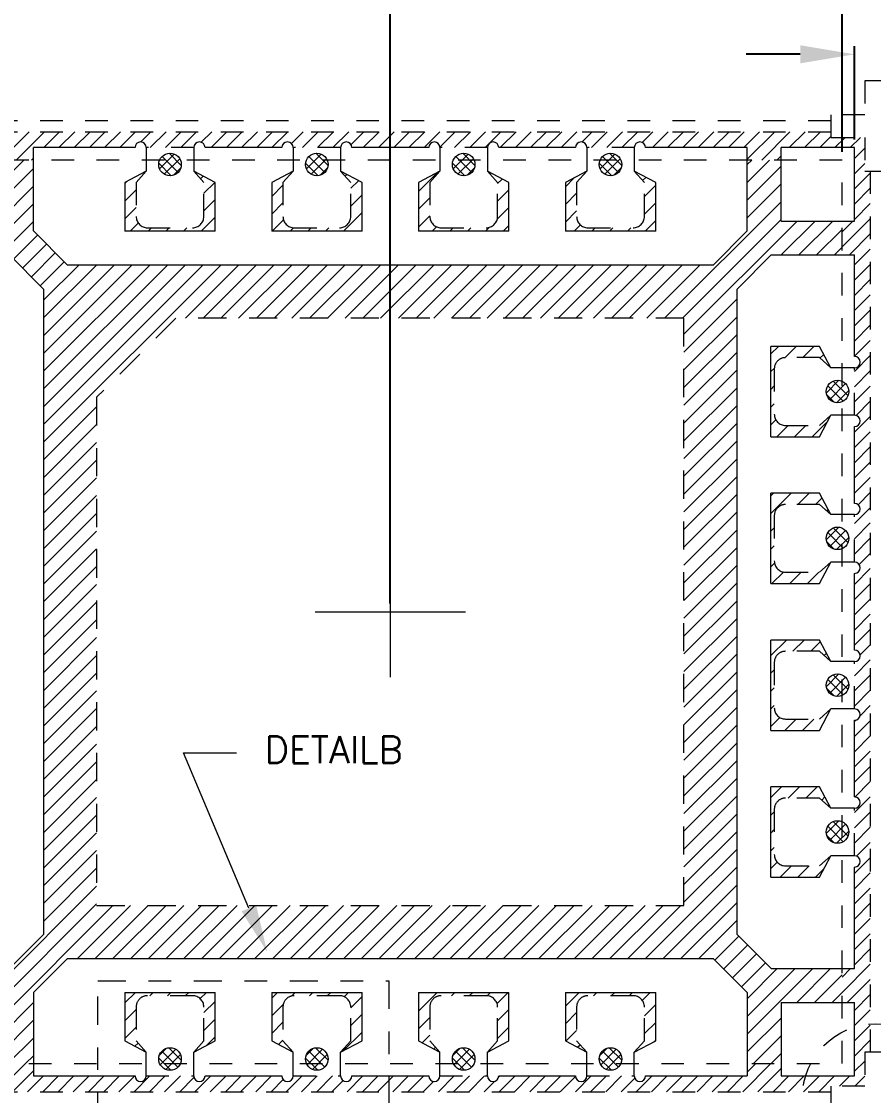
# Model space of a CAD drawing. Header units: millimetres. Extents: x -32.8 to -15.9, y -19.2 to 5.3.
# Drawn here: x -27.608 to -23.837, y -1.88 to 2.875 of the extents above; entities that cross this region are included whole.
import ezdxf

# ---------------------------------------------------------------- set-up
doc = ezdxf.new("R2010")
doc.units = ezdxf.units.MM
for name, pattern in [('CENTER', [2, 1.25, -0.25, 0.25, -0.25]), ('DASHED', [0.75, 0.5, -0.25]), ('HIDDEN', [0.375, 0.25, -0.125])]:
    doc.linetypes.add(name, pattern=pattern)
doc.layers.get('Defpoints').update_dxf_attribs({"lineweight": 18})
for name, color, linetype, lineweight in [('1', 7, 'Continuous', 18), ('1D', 4, 'Continuous', 18), ('ETCH', 4, 'Continuous', 15), ('Pkg', 2, 'DASHED', 9)]:
    doc.layers.add(name, color=color, linetype=linetype, lineweight=lineweight)
for name, color, linetype in [('HALF ETCH ON TOP SIDE', 6, 'Continuous'), ('中心线', 1, 'CENTER'), ('标注', 4, 'Continuous')]:
    doc.layers.add(name, color=color, linetype=linetype)
doc.styles.add('SIMPLEX', font='simplex.shx', dxfattribs={"bigfont": 'gbcbig.shx'})
doc.styles.get("Standard").update_dxf_attribs({"font": 'txt', "bigfont": 'gbcbig.shx'})
doc.styles.add('宋体', font='SimSun.ttf')
doc.dimstyles.new('ISO-25', dxfattribs={"dimtxt": 2.5, "dimasz": 2.5, "dimexe": 1.25, "dimexo": 0.625, "dimtad": 1, "dimtxsty": 'Standard', "dimcen": 2.5, "dimadec": 0, "dimazin": 0, "dimtfac": 1, "dimtmove": 0, "dimatfit": 3, "dimfxl": 1, "dimarcsym": 0})
doc.dimstyles.get("Standard").update_dxf_attribs({"dimscale": 0.12, "dimtxt": 1, "dimasz": 1, "dimexe": 0.3, "dimexo": 0.3, "dimgap": 0.3, "dimtad": 0, "dimdec": 3, "dimzin": 0, "dimdsep": 46, "dimtxsty": 'SIMPLEX', "dimcen": 0.5, "dimdle": 2, "dimclrd": 256, "dimclre": 256, "dimclrt": 256, "dimadec": 0, "dimazin": 0, "dimtfac": 1, "dimtdec": 3, "dimtofl": 0, "dimtmove": 0, "dimatfit": 0, "dimfxl": 1, "dimtolj": 1, "dimtzin": 0, "dimarcsym": 0})
pattern_1 = [(45, (-25.87767, -0.340395), (-0.0392886, 0.0392886), [])]

# ---------------------------------------------------------------- blocks, each defined once
blk = doc.blocks.new('*D18')
at = {"layer": 'Defpoints', "color": 0, "transparency": 16777216}
for p in [(1860.0696, 733.1333), (1859.8796, 732.7202), (1860.0696, 732.7202)]:
    blk.add_point(p, dxfattribs=at)
at = {"layer": '标注', "color": 4, "lineweight": -2, "transparency": 16777216}
for p, q in [((1859.8796, 732.7562), (1859.8796, 733.1693)), ((1860.0696, 732.7562), (1860.0696, 733.1693)), ((1859.6396, 733.1333), (1859.3996, 733.1333)), ((1860.3096, 733.1333), (1860.6577, 733.1333))]:
    blk.add_line(p, q, dxfattribs=at)
at = {"layer": '标注', "color": 4, "transparency": 16777216}
for points in [[(1859.6396, 733.1733), (1859.6396, 733.0933), (1859.8796, 733.1333)], [(1860.3096, 733.1733), (1860.3096, 733.0933), (1860.0696, 733.1333)]]:
    blk.add_solid(points, dxfattribs=at)
at = {"layer": '标注', "color": 4, "lineweight": 5, "transparency": 16777216, "insert": (1861.7017, 733.1333), "char_height": 0.216, "attachment_point": 5, "style": 'SIMPLEX'}
blk.add_mtext('\\A1;{\\C4;0.190±0.030}', dxfattribs=at)
blk = doc.blocks.new('*D19')
at = {"layer": 'Defpoints', "color": 0, "transparency": 16777216}
for p in [(1860.1246, 733.7237), (1859.8246, 732.6652), (1860.1246, 732.6652)]:
    blk.add_point(p, dxfattribs=at)
at = {"layer": '标注', "lineweight": -2, "transparency": 16777216}
for p, q in [((1859.5846, 733.7237), (1859.3446, 733.7237)), ((1859.8246, 732.7012), (1859.8246, 733.7597)), ((1860.1246, 732.7012), (1860.1246, 733.7597)), ((1860.3646, 733.7237), (1860.6046, 733.7237))]:
    blk.add_line(p, q, dxfattribs=at)
at = {"layer": '标注', "transparency": 16777216}
for points in [[(1859.5846, 733.7637), (1859.5846, 733.6837), (1859.8246, 733.7237)], [(1860.3646, 733.7637), (1860.3646, 733.6837), (1860.1246, 733.7237)]]:
    blk.add_solid(points, dxfattribs=at)
at = {"layer": '标注', "lineweight": 5, "transparency": 16777216, "insert": (1861.0726, 733.7237), "char_height": 0.216, "attachment_point": 5, "style": 'SIMPLEX'}
blk.add_mtext('\\A1;0.300', dxfattribs=at)
blk = doc.blocks.new('*D20')
at = {"layer": 'Defpoints', "color": 0, "transparency": 16777216}
for p in [(1862.1246, 734.3066), (1857.8246, 730.6652), (1862.1246, 730.6652)]:
    blk.add_point(p, dxfattribs=at)
at = {"layer": '标注', "lineweight": -2, "transparency": 16777216}
for p, q in [((1857.8246, 730.7012), (1857.8246, 734.3426)), ((1862.1246, 730.7012), (1862.1246, 734.3426)), ((1858.0646, 734.3066), (1858.91, 734.3066)), ((1861.8846, 734.3066), (1861.0391, 734.3066))]:
    blk.add_line(p, q, dxfattribs=at)
at = {"layer": '标注', "transparency": 16777216}
for points in [[(1858.0646, 734.3466), (1858.0646, 734.2666), (1857.8246, 734.3066)], [(1861.8846, 734.3466), (1861.8846, 734.2666), (1862.1246, 734.3066)]]:
    blk.add_solid(points, dxfattribs=at)
at = {"layer": '标注', "lineweight": 5, "transparency": 16777216, "insert": (1859.9746, 734.3066), "char_height": 0.216, "attachment_point": 5, "style": 'SIMPLEX'}
blk.add_mtext('\\A1;4.300±0.025', dxfattribs=at)
blk = doc.blocks.new('*D2')
at = {"layer": 'Defpoints', "color": 0, "transparency": 16777216}
for p in [(1855.7744, 734.5081), (1855.4746, 732.9102), (1862.1246, 726.3652)]:
    blk.add_point(p, dxfattribs=at)
at = {"layer": '标注', "color": 0, "linetype": 'Continuous', "lineweight": -2, "transparency": 16777216}
for p, q in [((1855.7744, 734.3481), (1855.7744, 734.5081)), ((1855.4746, 734.1881), (1855.7744, 734.3481)), ((1855.4746, 732.9252), (1855.4746, 734.1881))]:
    blk.add_line(p, q, dxfattribs=at)
at = {"layer": '标注', "color": 0, "lineweight": 5, "transparency": 16777216, "insert": (1855.7744, 735.0065), "char_height": 0.28, "attachment_point": 5, "rotation": 90, "style": '宋体'}
blk.add_mtext('6.650', dxfattribs=at)
blk = doc.blocks.new('*D29')
at = {"layer": 'Defpoints', "color": 0, "transparency": 16777216}
for p in [(1851.9645, 728.5152), (1854.4746, 728.5152), (1862.1246, 726.3652)]:
    blk.add_point(p, dxfattribs=at)
at = {"layer": '标注', "color": 0, "linetype": 'Continuous', "lineweight": -2, "transparency": 16777216}
blk.add_line((1854.4596, 728.5152), (1851.9645, 728.5152), dxfattribs=at)
at = {"layer": '标注', "color": 0, "lineweight": 5, "transparency": 16777216, "insert": (1851.467, 728.5152), "char_height": 0.28, "attachment_point": 5, "style": '宋体'}
blk.add_mtext('2.150', dxfattribs=at)
blk = doc.blocks.new('*D30')
at = {"layer": 'Defpoints', "color": 0, "transparency": 16777216}
for p in [(1851.9645, 732.8152), (1854.4746, 732.8152), (1862.1246, 726.3652)]:
    blk.add_point(p, dxfattribs=at)
at = {"layer": '标注', "color": 0, "linetype": 'Continuous', "lineweight": -2, "transparency": 16777216}
blk.add_line((1854.4596, 732.8152), (1851.9645, 732.8152), dxfattribs=at)
at = {"layer": '标注', "color": 0, "lineweight": 5, "transparency": 16777216, "insert": (1851.4662, 732.8152), "char_height": 0.28, "attachment_point": 5, "style": '宋体'}
blk.add_mtext('6.450', dxfattribs=at)
blk = doc.blocks.new('*D5')
at = {"layer": 'Defpoints', "color": 0, "transparency": 16777216}
for p in [(1855.3296, 734.5081), (1855.2546, 732.7202), (1862.1246, 726.3652)]:
    blk.add_point(p, dxfattribs=at)
at = {"layer": '标注', "color": 0, "linetype": 'Continuous', "lineweight": -2, "transparency": 16777216}
for p, q in [((1855.3296, 734.3481), (1855.3296, 734.5081)), ((1855.2546, 734.1881), (1855.3296, 734.3481)), ((1855.2546, 732.7352), (1855.2546, 734.1881))]:
    blk.add_line(p, q, dxfattribs=at)
at = {"layer": '标注', "color": 0, "lineweight": 5, "transparency": 16777216, "insert": (1855.3296, 735.0092), "char_height": 0.28, "attachment_point": 5, "rotation": 90, "style": '宋体'}
blk.add_mtext('6.870', dxfattribs=at)
blk = doc.blocks.new('*D6')
at = {"layer": 'Defpoints', "color": 0, "transparency": 16777216}
for p in [(1854.6776, 734.5081), (1854.9246, 732.2452), (1862.1246, 726.3652)]:
    blk.add_point(p, dxfattribs=at)
at = {"layer": '标注', "color": 0, "linetype": 'Continuous', "lineweight": -2, "transparency": 16777216}
for p, q in [((1854.6776, 734.3481), (1854.6776, 734.5081)), ((1854.9246, 734.1881), (1854.6776, 734.3481)), ((1854.9246, 732.2602), (1854.9246, 734.1881))]:
    blk.add_line(p, q, dxfattribs=at)
at = {"layer": '标注', "color": 0, "lineweight": 5, "transparency": 16777216, "insert": (1854.6776, 735.006), "char_height": 0.28, "attachment_point": 5, "rotation": 90, "style": '宋体'}
blk.add_mtext('7.200', dxfattribs=at)
blk = doc.blocks.new('*D31')
at = {"layer": 'Defpoints', "color": 0, "transparency": 16777216}
for p in [(1855.0296, 734.5081), (1855.0296, 732.8152), (1862.1246, 726.3652)]:
    blk.add_point(p, dxfattribs=at)
at = {"layer": '标注', "color": 0, "linetype": 'Continuous', "lineweight": -2, "transparency": 16777216}
blk.add_line((1855.0296, 732.8302), (1855.0296, 734.5081), dxfattribs=at)
at = {"layer": '标注', "color": 0, "lineweight": 5, "transparency": 16777216, "insert": (1855.0296, 735.001), "char_height": 0.28, "attachment_point": 5, "rotation": 90, "style": '宋体'}
blk.add_mtext('7.095', dxfattribs=at)
blk = doc.blocks.new('*D32')
at = {"layer": 'Defpoints', "color": 0, "transparency": 16777216}
for p in [(1854.3246, 734.5081), (1854.3246, 732.2902), (1862.1246, 726.3652)]:
    blk.add_point(p, dxfattribs=at)
at = {"layer": '标注', "color": 0, "linetype": 'Continuous', "lineweight": -2, "transparency": 16777216}
blk.add_line((1854.3246, 732.3052), (1854.3246, 734.5081), dxfattribs=at)
at = {"layer": '标注', "color": 0, "lineweight": 5, "transparency": 16777216, "insert": (1854.3246, 735.0034), "char_height": 0.28, "attachment_point": 5, "rotation": 90, "style": '宋体'}
blk.add_mtext('7.800', dxfattribs=at)
blk = doc.blocks.new('*D53')
at = {"layer": 'Defpoints', "color": 0, "transparency": 16777216}
for p in [(1857.8246, 734.681), (1857.8246, 730.9545), (1862.1246, 730.6652)]:
    blk.add_point(p, dxfattribs=at)
at = {"layer": '标注', "color": 0, "linetype": 'Continuous', "lineweight": -2, "transparency": 16777216}
blk.add_line((1857.8246, 730.9695), (1857.8246, 734.681), dxfattribs=at)
at = {"layer": '标注', "color": 0, "transparency": 16777216, "insert": (1857.8246, 735.1843), "char_height": 0.28, "attachment_point": 5, "rotation": 90, "style": '宋体'}
blk.add_mtext('4.300', dxfattribs=at)
blk = doc.blocks.new('*U93')
at = {"layer": '1', "linetype": 'Continuous', "lineweight": 5}
blk.add_lwpolyline([(-0.17, 0), (0.17, 0)], dxfattribs=at)
blk = doc.blocks.new('*U92')
at = {"layer": '1', "color": 0, "linetype": 'ByBlock', "lineweight": -2, "transparency": 16777216}
for p in [(0, 0), (0.65, 0), (1.3, 0)]:
    blk.add_blockref('*U93', p, dxfattribs=at)
blk = doc.blocks.new('*U97')
at = {"layer": '1', "linetype": 'Continuous', "lineweight": 5}
blk.add_lwpolyline([(-0.17, 0), (0.17, 0)], dxfattribs=at)
blk = doc.blocks.new('*U96')
at = {"layer": '1', "color": 0, "linetype": 'ByBlock', "lineweight": -2, "transparency": 16777216}
for p in [(0, 0), (0.65, 0), (1.3, 0)]:
    blk.add_blockref('*U97', p, dxfattribs=at)
blk = doc.blocks.new('*U99')
at = {"layer": '1', "linetype": 'Continuous', "lineweight": 5}
blk.add_lwpolyline([(-0.17, 0), (0.17, 0)], dxfattribs=at)
blk = doc.blocks.new('*U98')
at = {"layer": '1', "color": 0, "linetype": 'ByBlock', "lineweight": -2, "transparency": 16777216}
for p in [(0, 0), (0.65, 0), (1.3, 0)]:
    blk.add_blockref('*U99', p, dxfattribs=at)
blk = doc.blocks.new('*U103')
at = {"layer": '1D', "color": 4, "linetype": 'HIDDEN', "lineweight": 5, "ltscale": 0.3}
for p, q in [((-0.105, 0.125), (-0.15, 0.075)), ((0.105, 0.125), (0.15, 0.075))]:
    blk.add_line(p, q, dxfattribs=at)
at = {"layer": '1D', "color": 4, "linetype": 'DASHED', "lineweight": 5, "ltscale": 0.08}
for p, q in [((-0.15, 0.075), (-0.15, -0.075)), ((0.15, -0.075), (0.15, 0.075)), ((-0.1, -0.125), (0.1, -0.125))]:
    blk.add_line(p, q, dxfattribs=at)
for centre, start, end in [((-0.1, -0.075), 180, 270), ((0.1, -0.075), 270, 0)]:
    blk.add_arc(centre, 0.05, start, end, dxfattribs=at)
blk = doc.blocks.new('*U102')
at = {"layer": '1', "color": 0, "linetype": 'ByBlock', "lineweight": -2, "transparency": 16777216}
for p in [(0, 0), (0.65, 0), (1.3, 0), (1.95, 0)]:
    blk.add_blockref('*U103', p, dxfattribs=at)
blk = doc.blocks.new('*U95')
at = {"layer": '1'}
blk.add_blockref('*U102', (-0.975, 0), dxfattribs=at)
blk = doc.blocks.new('*U94')
at = {"layer": '1', "color": 0, "linetype": 'ByBlock', "lineweight": -2, "transparency": 16777216}
blk.add_blockref('*U95', (1883.7022, 732.8306), dxfattribs=at)
for p, rotation in [((1881.8772, 731.0056), 90), ((1885.5272, 731.0056), 270), ((1883.7022, 729.1806), 180)]:
    blk.add_blockref('*U95', p, dxfattribs=dict(at, rotation=rotation))

msp = doc.modelspace()

# ---------------------------------------------------------------- hatches: boundary and pattern name
at = {"layer": 'ETCH', "lineweight": 5}
h = msp.add_hatch(dxfattribs=at)
h.set_pattern_fill('ANSI31', color=4, scale=0.015, style=0)
h.set_pattern_definition([(45, (0, 4.3), (-0.03367596, 0.03367596), [])])
h.paths.add_polyline_path([(-28.1009, -1.6884), (-28.0759, -1.6884), (-28.0759, -1.8384), (-27.9259, -1.8384), (-27.9259, -1.8634), (-24.0259, -1.8634), (-24.0259, -1.8384), (-23.8759, -1.8384), (-23.8759, -1.6884), (-23.8509, -1.6884), (-23.8509, 2.2116), (-23.8759, 2.2116), (-23.8759, 2.3616), (-24.0259, 2.3616), (-24.0259, 2.3866), (-27.9259, 2.3866), (-27.9259, 2.3616), (-28.0759, 2.3616), (-28.0759, 2.2116), (-28.1009, 2.2116)])
h.paths.add_polyline_path([(-28.0309, 0.6916), (-28.0309, 0.4816, 1), (-28.0309, 0.4316), (-28.0309, 0.0916, 1), (-28.0309, 0.0416), (-28.0309, -0.1684, 1), (-28.0309, -0.2184), (-28.0309, -0.5584, 1), (-28.0309, -0.6084), (-28.0309, -0.8184, 1), (-28.0309, -0.8684), (-28.0309, -1.3184), (-27.9759, -1.3184), (-27.9759, -1.4684), (-28.0309, -1.4684), (-28.0309, -1.7934), (-27.7059, -1.7934), (-27.7059, -1.7384), (-27.5559, -1.7384), (-27.5559, -1.7934), (-27.1059, -1.7934, 1), (-27.0559, -1.7934), (-26.8459, -1.7934, 1), (-26.7959, -1.7934), (-26.4559, -1.7934, 1), (-26.4059, -1.7934), (-26.1959, -1.7934, 1), (-26.1459, -1.7934), (-25.8059, -1.7934, 1), (-25.7559, -1.7934), (-25.5459, -1.7934, 1), (-25.4959, -1.7934), (-25.1559, -1.7934, 1), (-25.1059, -1.7934), (-24.8959, -1.7934, 1), (-24.8459, -1.7934), (-24.3959, -1.7934), (-24.3959, -1.7384), (-24.2459, -1.7384), (-24.2459, -1.7934), (-23.9209, -1.7934), (-23.9209, -1.4684), (-23.9759, -1.4684), (-23.9759, -1.3184), (-23.9209, -1.3184), (-23.9209, -0.8684, 1), (-23.9209, -0.8184), (-23.9209, -0.6084, 1), (-23.9209, -0.5584), (-23.9209, -0.2184, 1), (-23.9209, -0.1684), (-23.9209, 0.0416, 1), (-23.9209, 0.0916), (-23.9209, 0.4316, 1), (-23.9209, 0.4816), (-23.9209, 0.6916, 1), (-23.9209, 0.7416), (-23.9209, 1.0816, 1), (-23.9209, 1.1316), (-23.9209, 1.3416, 1), (-23.9209, 1.3916), (-23.9209, 1.8416), (-23.9759, 1.8416), (-23.9759, 1.9916), (-23.9209, 1.9916), (-23.9209, 2.3166), (-24.2459, 2.3166), (-24.2459, 2.2616), (-24.3959, 2.2616), (-24.3959, 2.3166), (-24.8459, 2.3166, 1), (-24.8959, 2.3166), (-25.1059, 2.3166, 1), (-25.1559, 2.3166), (-25.4959, 2.3166, 1), (-25.5459, 2.3166), (-25.7559, 2.3166, 1), (-25.8059, 2.3166), (-26.1459, 2.3166, 1), (-26.1959, 2.3166), (-26.4059, 2.3166, 1), (-26.4559, 2.3166), (-26.7959, 2.3166, 1), (-26.8459, 2.3166), (-27.0559, 2.3166, 1), (-27.1059, 2.3166), (-27.5559, 2.3166), (-27.5559, 2.2616), (-27.7059, 2.2616), (-27.7059, 2.3166), (-28.0309, 2.3166), (-28.0309, 1.9916), (-27.9759, 1.9916), (-27.9759, 1.8416), (-28.0309, 1.8416), (-28.0309, 1.3916, 1), (-28.0309, 1.3416), (-28.0309, 1.1316, 1), (-28.0309, 1.0816), (-28.0309, 0.7416, 1)], flags=16)
h = msp.add_hatch(dxfattribs=at)
h.set_pattern_fill('ANSI31', color=4, scale=0.015, style=0)
h.paths.add_polyline_path([(-28.0759, -6.3884), (-28.0759, -6.2384), (-27.9259, -6.2384), (-27.9259, -6.2134), (-24.0259, -6.2134), (-24.0259, -6.2384), (-23.8759, -6.2384), (-23.8759, -6.3884), (-23.9209, -6.3884), (-23.9209, -6.2834), (-24.2459, -6.2834), (-24.2459, -6.3084), (-24.3959, -6.3084), (-24.3959, -6.2834), (-24.8459, -6.2834, 1), (-24.8959, -6.2834), (-24.8959, -6.3084), (-25.1059, -6.3084), (-25.1059, -6.2834, 1), (-25.1559, -6.2834), (-25.4959, -6.2834, 1), (-25.5459, -6.2834), (-25.5459, -6.3084), (-25.7559, -6.3084), (-25.7559, -6.2834, 1), (-25.8059, -6.2834), (-26.1459, -6.2834, 1), (-26.1959, -6.2834), (-26.1959, -6.3084), (-26.4059, -6.3084), (-26.4059, -6.2834, 1), (-26.4559, -6.2834), (-26.7959, -6.2834, 1), (-26.8459, -6.2834), (-26.8459, -6.3084), (-27.0559, -6.3084), (-27.0559, -6.2834, 1), (-27.1059, -6.2834), (-27.5559, -6.2834), (-27.5559, -6.3084), (-27.7059, -6.3084), (-27.7059, -6.2834), (-28.0309, -6.2834), (-28.0309, -6.3884)])
h.paths.add_polyline_path([(-23.7759, -6.3884), (-23.7759, -6.2384), (-23.6259, -6.2384), (-23.6259, -6.2134), (-19.7259, -6.2134), (-19.7259, -6.2384), (-19.5759, -6.2384), (-19.5759, -6.3884), (-19.6209, -6.3884), (-19.6209, -6.2834), (-19.9459, -6.2834), (-19.9459, -6.3084), (-20.0959, -6.3084), (-20.0959, -6.2834), (-20.5459, -6.2834, 1), (-20.5959, -6.2834), (-20.5959, -6.3084), (-20.8059, -6.3084), (-20.8059, -6.2834, 1), (-20.8559, -6.2834), (-21.1959, -6.2834, 1), (-21.2459, -6.2834), (-21.2459, -6.3084), (-21.4559, -6.3084), (-21.4559, -6.2834, 1), (-21.5059, -6.2834), (-21.8459, -6.2834, 1), (-21.8959, -6.2834), (-21.8959, -6.3084), (-22.1059, -6.3084), (-22.1059, -6.2834, 1), (-22.1559, -6.2834), (-22.4959, -6.2834, 1), (-22.5459, -6.2834), (-22.5459, -6.3084), (-22.7559, -6.3084), (-22.7559, -6.2834, 1), (-22.8059, -6.2834), (-23.2559, -6.2834), (-23.2559, -6.3084), (-23.4059, -6.3084), (-23.4059, -6.2834), (-23.7309, -6.2834), (-23.7309, -6.3884)])
h.paths.add_polyline_path([(-28.2209, -2.4584), (-28.2209, -2.9084, -1), (-28.2209, -2.9584), (-28.2459, -2.9584), (-28.2459, -3.1684), (-28.2209, -3.1684, -1), (-28.2209, -3.2184), (-28.2209, -3.5584, -1), (-28.2209, -3.6084), (-28.2459, -3.6084), (-28.2459, -3.8184), (-28.2209, -3.8184, -1), (-28.2209, -3.8684), (-28.2209, -4.2084, -1), (-28.2209, -4.2584), (-28.2459, -4.2584), (-28.2459, -4.4684), (-28.2209, -4.4684, -1), (-28.2209, -4.5184), (-28.2209, -4.8584, -1), (-28.2209, -4.9084), (-28.2459, -4.9084), (-28.2459, -5.1184), (-28.2209, -5.1184, -1), (-28.2209, -5.1684), (-28.2209, -5.6184), (-28.2459, -5.6184), (-28.2459, -5.7684), (-28.2209, -5.7684), (-28.2209, -6.0934), (-28.3259, -6.0934), (-28.3259, -6.1384), (-28.1759, -6.1384), (-28.1759, -5.9884), (-28.1509, -5.9884), (-28.1509, -2.0884), (-28.1759, -2.0884), (-28.1759, -1.9384), (-28.3259, -1.9384), (-28.3259, -1.9834), (-28.2209, -1.9834), (-28.2209, -2.3084), (-28.2459, -2.3084), (-28.2459, -2.4584)])
h.paths.add_polyline_path([(-28.2209, 1.8416), (-28.2209, 1.3916, -1), (-28.2209, 1.3416), (-28.2459, 1.3416), (-28.2459, 1.1316), (-28.2209, 1.1316, -1), (-28.2209, 1.0816), (-28.2209, 0.7416, -1), (-28.2209, 0.6916), (-28.2459, 0.6916), (-28.2459, 0.4816), (-28.2209, 0.4816, -1), (-28.2209, 0.4316), (-28.2209, 0.0916, -1), (-28.2209, 0.0416), (-28.2459, 0.0416), (-28.2459, -0.1684), (-28.2209, -0.1684, -1), (-28.2209, -0.2184), (-28.2209, -0.5584, -1), (-28.2209, -0.6084), (-28.2459, -0.6084), (-28.2459, -0.8184), (-28.2209, -0.8184, -1), (-28.2209, -0.8684), (-28.2209, -1.3184), (-28.2459, -1.3184), (-28.2459, -1.4684), (-28.2209, -1.4684), (-28.2209, -1.7934), (-28.3259, -1.7934), (-28.3259, -1.8384), (-28.1759, -1.8384), (-28.1759, -1.6884), (-28.1509, -1.6884), (-28.1509, 2.2116), (-28.1759, 2.2116), (-28.1759, 2.3616), (-28.3259, 2.3616), (-28.3259, 2.3166), (-28.2209, 2.3166), (-28.2209, 1.9916), (-28.2459, 1.9916), (-28.2459, 1.8416)])
h.paths.add_polyline_path([(-28.2209, -6.2834), (-28.2209, -6.3884), (-28.1759, -6.3884), (-28.1759, -6.2384), (-28.3259, -6.2384), (-28.3259, -6.2834)])
h = msp.add_hatch(dxfattribs=at)
h.set_pattern_fill('ANSI31', color=256, scale=0.0175)
h.set_pattern_definition(pattern_1)
h.paths.add_polyline_path([(-27.9759, 1.8416), (-27.9759, 1.9916), (-27.7059, 1.9916), (-27.7059, 2.2616), (-27.5559, 2.2616), (-27.5559, 1.9477), (-27.4049, 1.7966), (-24.547, 1.7966), (-24.3959, 1.9477), (-24.3959, 2.2616), (-24.2459, 2.2616), (-24.2459, 1.9916), (-23.9759, 1.9916), (-23.9759, 1.8416), (-24.2899, 1.8416), (-24.4409, 1.6906), (-24.4409, -1.1673), (-24.2899, -1.3184), (-23.9759, -1.3184), (-23.9759, -1.4684), (-24.2459, -1.4684), (-24.2459, -1.7384), (-24.3959, -1.7384), (-24.3959, -1.4244), (-24.547, -1.2734), (-27.4049, -1.2734), (-27.5559, -1.4244), (-27.5559, -1.7384), (-27.7059, -1.7384), (-27.7059, -1.4684), (-27.9759, -1.4684), (-27.9759, -1.3184), (-27.662, -1.3184), (-27.5109, -1.1673), (-27.5109, 1.6906), (-27.662, 1.8416)])
h.paths.add_polyline_path([(-27.2759, 1.2116), (-27.2759, -1.0384), (-24.6759, -1.0384), (-24.6759, 1.5616), (-26.9259, 1.5616)], flags=16)
h = msp.add_hatch(dxfattribs=at)
h.set_pattern_fill('ANSI31', color=256, scale=0.0175)
h.set_pattern_definition(pattern_1)
h.paths.add_polyline_path([(-26.5009, 2.1616), (-26.5009, 1.9466), (-26.1009, 1.9466), (-26.1009, 2.1616), (-26.1959, 2.2116), (-26.1509, 2.1616), (-26.1509, 2.0116, -0.414214), (-26.2009, 1.9616), (-26.4009, 1.9616, -0.414214), (-26.4509, 2.0116), (-26.4509, 2.1616), (-26.4059, 2.2116)])
h.paths.add_polyline_path([(-25.8509, 2.1616), (-25.8509, 1.9466), (-25.4509, 1.9466), (-25.4509, 2.1616), (-25.5459, 2.2116), (-25.5009, 2.1616), (-25.5009, 2.0116, -0.414214), (-25.5509, 1.9616), (-25.7509, 1.9616, -0.414214), (-25.8009, 2.0116), (-25.8009, 2.1616), (-25.7559, 2.2116)])
h.paths.add_polyline_path([(-27.1509, 2.1616), (-27.1509, 1.9466), (-26.7509, 1.9466), (-26.7509, 2.1616), (-26.8459, 2.2116), (-26.8009, 2.1616), (-26.8009, 2.0116, -0.414214), (-26.8509, 1.9616), (-27.0509, 1.9616, -0.414214), (-27.1009, 2.0116), (-27.1009, 2.1616), (-27.0559, 2.2116)])
h.paths.add_polyline_path([(-25.2009, 2.1616), (-25.2009, 1.9466), (-24.8009, 1.9466), (-24.8009, 2.1616), (-24.8959, 2.2116), (-24.8509, 2.1616), (-24.8509, 2.0116, -0.414214), (-24.9009, 1.9616), (-25.1009, 1.9616, -0.414214), (-25.1509, 2.0116), (-25.1509, 2.1616), (-25.1059, 2.2116)])
h = msp.add_hatch(dxfattribs=at)
h.set_pattern_fill('ANSI31', color=256, scale=0.0175, angle=180)
h.set_pattern_definition([(225, (-25.87767, -0.340395), (0.0392886, -0.0392886), [])])
h.paths.add_polyline_path([(-24.0759, 0.7866), (-24.2909, 0.7866), (-24.2909, 0.3866), (-24.0759, 0.3866), (-24.0259, 0.4816), (-24.0759, 0.4366), (-24.2259, 0.4366, -0.414214), (-24.2759, 0.4866), (-24.2759, 0.6866, -0.414214), (-24.2259, 0.7366), (-24.0759, 0.7366), (-24.0259, 0.6916)])
h.paths.add_polyline_path([(-24.0759, 0.1366), (-24.2909, 0.1366), (-24.2909, -0.2634), (-24.0759, -0.2634), (-24.0259, -0.1684), (-24.0759, -0.2134), (-24.2259, -0.2134, -0.414214), (-24.2759, -0.1634), (-24.2759, 0.0366, -0.414214), (-24.2259, 0.0866), (-24.0759, 0.0866), (-24.0259, 0.0416)])
h.paths.add_polyline_path([(-24.0759, 1.4366), (-24.2909, 1.4366), (-24.2909, 1.0366), (-24.0759, 1.0366), (-24.0259, 1.1316), (-24.0759, 1.0866), (-24.2259, 1.0866, -0.414214), (-24.2759, 1.1366), (-24.2759, 1.3366, -0.414214), (-24.2259, 1.3866), (-24.0759, 1.3866), (-24.0259, 1.3416)])
h.paths.add_polyline_path([(-24.0759, -0.5134), (-24.2909, -0.5134), (-24.2909, -0.9134), (-24.0759, -0.9134), (-24.0259, -0.8184), (-24.0759, -0.8634), (-24.2259, -0.8634, -0.414214), (-24.2759, -0.8134), (-24.2759, -0.6134, -0.414214), (-24.2259, -0.5634), (-24.0759, -0.5634), (-24.0259, -0.6084)])
h = msp.add_hatch(dxfattribs=at)
h.set_pattern_fill('ANSI31', color=256, scale=0.0175, angle=180)
h.set_pattern_definition([(225, (-26.07422, 0.863683), (0.0392886, -0.0392886), [])])
h.paths.add_polyline_path([(-25.4509, -1.6384), (-25.4509, -1.4234), (-25.8509, -1.4234), (-25.8509, -1.6384), (-25.7559, -1.6884), (-25.8009, -1.6384), (-25.8009, -1.4884, -0.414214), (-25.7509, -1.4384), (-25.5509, -1.4384, -0.414214), (-25.5009, -1.4884), (-25.5009, -1.6384), (-25.5459, -1.6884)])
h.paths.add_polyline_path([(-26.1009, -1.6384), (-26.1009, -1.4234), (-26.5009, -1.4234), (-26.5009, -1.6384), (-26.4059, -1.6884), (-26.4509, -1.6384), (-26.4509, -1.4884, -0.414214), (-26.4009, -1.4384), (-26.2009, -1.4384, -0.414214), (-26.1509, -1.4884), (-26.1509, -1.6384), (-26.1959, -1.6884)])
h.paths.add_polyline_path([(-24.8009, -1.6384), (-24.8009, -1.4234), (-25.2009, -1.4234), (-25.2009, -1.6384), (-25.1059, -1.6884), (-25.1509, -1.6384), (-25.1509, -1.4884, -0.414214), (-25.1009, -1.4384), (-24.9009, -1.4384, -0.414214), (-24.8509, -1.4884), (-24.8509, -1.6384), (-24.8959, -1.6884)])
h.paths.add_polyline_path([(-26.7509, -1.6384), (-26.7509, -1.4234), (-27.1509, -1.4234), (-27.1509, -1.6384), (-27.0559, -1.6884), (-27.1009, -1.6384), (-27.1009, -1.4884, -0.414214), (-27.0509, -1.4384), (-26.8509, -1.4384, -0.414214), (-26.8009, -1.4884), (-26.8009, -1.6384), (-26.8459, -1.6884)])
at = {"layer": 'HALF ETCH ON TOP SIDE', "lineweight": 5}
h = msp.add_hatch(dxfattribs=at)
h.set_pattern_fill('ANSI37', color=6, scale=0.01, angle=90, style=0)
h.set_pattern_definition([(135, (-26.62734, 0.43707), (-0.02245064, -0.02245064), []), (225, (-26.62734, 0.43707), (0.02245064, -0.02245064), [])])
h.paths.add_polyline_path([(-26.9051, 2.2616, -1.23026), (-27.0009, 2.2416, -0.103244), (-26.9968, 2.2616)])
h.paths.add_polyline_path([(-26.9051, 2.2616), (-26.9968, 2.2616, -0.654654)])
h = msp.add_hatch(dxfattribs=at)
h.set_pattern_fill('ANSI37', color=6, scale=0.01, angle=90, style=0)
h.set_pattern_definition([(135, (-25.97734, 0.43707), (-0.02245064, -0.02245064), []), (225, (-25.97734, 0.43707), (0.02245064, -0.02245064), [])])
h.paths.add_polyline_path([(-26.2551, 2.2616, -1.23026), (-26.3509, 2.2416, -0.103244), (-26.3468, 2.2616)])
h.paths.add_polyline_path([(-26.2551, 2.2616), (-26.3468, 2.2616, -0.654654)])
h = msp.add_hatch(dxfattribs=at)
h.set_pattern_fill('ANSI37', color=6, scale=0.01, angle=90, style=0)
h.set_pattern_definition([(135, (-25.32734, 0.43707), (-0.02245064, -0.02245064), []), (225, (-25.32734, 0.43707), (0.02245064, -0.02245064), [])])
h.paths.add_polyline_path([(-25.6051, 2.2616, -1.23026), (-25.7009, 2.2416, -0.103244), (-25.6968, 2.2616)])
h.paths.add_polyline_path([(-25.6051, 2.2616), (-25.6968, 2.2616, -0.654654)])
h = msp.add_hatch(dxfattribs=at)
h.set_pattern_fill('ANSI37', color=6, scale=0.01, angle=90, style=0)
h.set_pattern_definition([(135, (-24.67734, 0.43707), (-0.02245064, -0.02245064), []), (225, (-24.67734, 0.43707), (0.02245064, -0.02245064), [])])
h.paths.add_polyline_path([(-24.9551, 2.2616, -1.23026), (-25.0509, 2.2416, -0.103244), (-25.0468, 2.2616)])
h.paths.add_polyline_path([(-24.9551, 2.2616), (-25.0468, 2.2616, -0.654654)])
h = msp.add_hatch(dxfattribs=at)
h.set_pattern_fill('ANSI37', color=6, scale=0.01, angle=360, style=0)
h.set_pattern_definition([(45, (-25.800516, 0.913043), (-0.02245064, 0.02245064), []), (135, (-25.800516, 0.913043), (-0.02245064, -0.02245064), [])])
h.paths.add_polyline_path([(-23.9759, 1.1908, -1.23026), (-23.9959, 1.2866, -0.103244), (-23.9759, 1.2825)])
h.paths.add_polyline_path([(-23.9759, 1.1908), (-23.9759, 1.2825, -0.654654)])
h = msp.add_hatch(dxfattribs=at)
h.set_pattern_fill('ANSI37', color=6, scale=0.01, angle=360, style=0)
h.set_pattern_definition([(45, (-25.800516, 0.263043), (-0.02245064, 0.02245064), []), (135, (-25.800516, 0.263043), (-0.02245064, -0.02245064), [])])
h.paths.add_polyline_path([(-23.9759, 0.5408, -1.23026), (-23.9959, 0.6366, -0.103244), (-23.9759, 0.6325)])
h.paths.add_polyline_path([(-23.9759, 0.5408), (-23.9759, 0.6325, -0.654654)])
h = msp.add_hatch(dxfattribs=at)
h.set_pattern_fill('ANSI37', color=6, scale=0.01, angle=360, style=0)
h.set_pattern_definition([(45, (-25.800516, -0.386957), (-0.02245064, 0.02245064), []), (135, (-25.800516, -0.386957), (-0.02245064, -0.02245064), [])])
h.paths.add_polyline_path([(-23.9759, -0.1092, -1.23026), (-23.9959, -0.0134, -0.103244), (-23.9759, -0.0175)])
h.paths.add_polyline_path([(-23.9759, -0.1092), (-23.9759, -0.0175, -0.654654)])
h = msp.add_hatch(dxfattribs=at)
h.set_pattern_fill('ANSI37', color=6, scale=0.01, angle=360, style=0)
h.set_pattern_definition([(45, (-25.800516, -1.036957), (-0.02245064, 0.02245064), []), (135, (-25.800516, -1.036957), (-0.02245064, -0.02245064), [])])
h.paths.add_polyline_path([(-23.9759, -0.7592, -1.23026), (-23.9959, -0.6634, -0.103244), (-23.9759, -0.6675)])
h.paths.add_polyline_path([(-23.9759, -0.7592), (-23.9759, -0.6675, -0.654654)])
h = msp.add_hatch(dxfattribs=at)
h.set_pattern_fill('ANSI37', color=6, scale=0.01, angle=270, style=0)
h.set_pattern_definition([(315, (-27.274545, 0.086217), (0.02245064, 0.02245064), []), (45, (-27.274545, 0.086217), (-0.02245064, 0.02245064), [])])
h.paths.add_polyline_path([(-26.9968, -1.7384, -1.23026), (-26.9009, -1.7184, -0.103244), (-26.9051, -1.7384)])
h.paths.add_polyline_path([(-26.9968, -1.7384), (-26.9051, -1.7384, -0.654654)])
h = msp.add_hatch(dxfattribs=at)
h.set_pattern_fill('ANSI37', color=6, scale=0.01, angle=270, style=0)
h.set_pattern_definition([(315, (-26.624545, 0.086217), (0.02245064, 0.02245064), []), (45, (-26.624545, 0.086217), (-0.02245064, 0.02245064), [])])
h.paths.add_polyline_path([(-26.3468, -1.7384, -1.23026), (-26.2509, -1.7184, -0.103244), (-26.2551, -1.7384)])
h.paths.add_polyline_path([(-26.3468, -1.7384), (-26.2551, -1.7384, -0.654654)])
h = msp.add_hatch(dxfattribs=at)
h.set_pattern_fill('ANSI37', color=6, scale=0.01, angle=270, style=0)
h.set_pattern_definition([(315, (-25.974545, 0.086217), (0.02245064, 0.02245064), []), (45, (-25.974545, 0.086217), (-0.02245064, 0.02245064), [])])
h.paths.add_polyline_path([(-25.6968, -1.7384, -1.23026), (-25.6009, -1.7184, -0.103244), (-25.6051, -1.7384)])
h.paths.add_polyline_path([(-25.6968, -1.7384), (-25.6051, -1.7384, -0.654654)])
h = msp.add_hatch(dxfattribs=at)
h.set_pattern_fill('ANSI37', color=6, scale=0.01, angle=270, style=0)
h.set_pattern_definition([(315, (-25.324545, 0.086217), (0.02245064, 0.02245064), []), (45, (-25.324545, 0.086217), (-0.02245064, 0.02245064), [])])
h.paths.add_polyline_path([(-25.0468, -1.7384, -1.23026), (-24.9509, -1.7184, -0.103244), (-24.9551, -1.7384)])
h.paths.add_polyline_path([(-25.0468, -1.7384), (-24.9551, -1.7384, -0.654654)])

# ---------------------------------------------------------------- linework, layer by layer
at = {"layer": '1', "linetype": 'Continuous', "lineweight": 5}
for p, q in [((-27.5559, 1.9477), (-27.5559, 2.3166)), ((-27.0559, 2.3166), (-27.0559, 2.2116)), ((-26.8459, 2.3166), (-26.8459, 2.2116)), ((-26.4059, 2.3166), (-26.4059, 2.2116)), ((-26.1959, 2.3166), (-26.1959, 2.2116)), ((-25.7559, 2.3166), (-25.7559, 2.2116)), ((-25.5459, 2.3166), (-25.5459, 2.2116)), ((-25.1059, 2.3166), (-25.1059, 2.2116)), ((-24.8959, 2.3166), (-24.8959, 2.2116)), ((-24.3959, 1.9477), (-24.3959, 2.3166)), ((-24.2459, 1.9916), (-24.2459, 2.3166)), ((-27.0559, 2.2116), (-27.1509, 2.1616)), ((-26.7509, 2.1616), (-26.8459, 2.2116)), ((-26.4059, 2.2116), (-26.5009, 2.1616)), ((-26.1009, 2.1616), (-26.1959, 2.2116)), ((-25.7559, 2.2116), (-25.8509, 2.1616)), ((-25.4509, 2.1616), (-25.5459, 2.2116)), ((-25.1059, 2.2116), (-25.2009, 2.1616)), ((-24.8009, 2.1616), (-24.8959, 2.2116)), ((-27.1509, 2.1616), (-27.1509, 1.9466)), ((-26.7509, 1.9466), (-26.7509, 2.1616)), ((-26.5009, 2.1616), (-26.5009, 1.9466)), ((-26.1009, 1.9466), (-26.1009, 2.1616)), ((-25.8509, 2.1616), (-25.8509, 1.9466)), ((-25.4509, 1.9466), (-25.4509, 2.1616)), ((-25.2009, 2.1616), (-25.2009, 1.9466)), ((-24.8009, 1.9466), (-24.8009, 2.1616)), ((-24.2459, 1.9916), (-23.9209, 1.9916)), ((-27.4049, 1.7966), (-27.5559, 1.9477)), ((-26.7509, 1.9466), (-27.1509, 1.9466)), ((-26.1009, 1.9466), (-26.5009, 1.9466)), ((-25.4509, 1.9466), (-25.8509, 1.9466)), ((-24.8009, 1.9466), (-25.2009, 1.9466)), ((-24.547, 1.7966), (-24.3959, 1.9477)), ((-27.5109, 1.6906), (-27.662, 1.8416)), ((-24.4409, 1.6906), (-24.2899, 1.8416)), ((-24.2899, 1.8416), (-23.9209, 1.8416)), ((-24.547, 1.7966), (-27.4049, 1.7966)), ((-27.5109, 1.6906), (-27.5109, -1.1673)), ((-24.4409, -1.1673), (-24.4409, 1.6906)), ((-24.0759, 1.4366), (-24.2909, 1.4366)), ((-24.2909, 1.0366), (-24.2909, 1.4366)), ((-24.0259, 1.3416), (-24.0759, 1.4366)), ((-23.9209, 1.3416), (-24.0259, 1.3416)), ((-24.0759, 1.0366), (-24.0259, 1.1316)), ((-23.9209, 1.1316), (-24.0259, 1.1316)), ((-24.2909, 1.0366), (-24.0759, 1.0366)), ((-24.0759, 0.7866), (-24.2909, 0.7866)), ((-24.2909, 0.3866), (-24.2909, 0.7866)), ((-24.0259, 0.6916), (-24.0759, 0.7866)), ((-23.9209, 0.6916), (-24.0259, 0.6916)), ((-24.0759, 0.3866), (-24.0259, 0.4816)), ((-23.9209, 0.4816), (-24.0259, 0.4816)), ((-24.2909, 0.3866), (-24.0759, 0.3866)), ((-24.0759, 0.1366), (-24.2909, 0.1366)), ((-24.2909, -0.2634), (-24.2909, 0.1366)), ((-24.0259, 0.0416), (-24.0759, 0.1366)), ((-23.9209, 0.0416), (-24.0259, 0.0416)), ((-24.0759, -0.2634), (-24.0259, -0.1684)), ((-23.9209, -0.1684), (-24.0259, -0.1684)), ((-24.2909, -0.2634), (-24.0759, -0.2634)), ((-24.0759, -0.5134), (-24.2909, -0.5134)), ((-24.2909, -0.9134), (-24.2909, -0.5134)), ((-24.0259, -0.6084), (-24.0759, -0.5134)), ((-23.9209, -0.6084), (-24.0259, -0.6084)), ((-24.0759, -0.9134), (-24.0259, -0.8184)), ((-23.9209, -0.8184), (-24.0259, -0.8184)), ((-24.2909, -0.9134), (-24.0759, -0.9134)), ((-27.5109, -1.1673), (-27.662, -1.3184)), ((-24.4409, -1.1673), (-24.2899, -1.3184)), ((-27.4049, -1.2734), (-27.5559, -1.4244)), ((-27.4049, -1.2734), (-24.547, -1.2734)), ((-24.547, -1.2734), (-24.3959, -1.4244)), ((-24.2899, -1.3184), (-23.9209, -1.3184)), ((-27.5559, -1.4244), (-27.5559, -1.7934)), ((-27.1509, -1.4234), (-27.1509, -1.6384)), ((-27.1509, -1.4234), (-26.7509, -1.4234)), ((-26.7509, -1.6384), (-26.7509, -1.4234)), ((-26.5009, -1.4234), (-26.5009, -1.6384)), ((-26.5009, -1.4234), (-26.1009, -1.4234)), ((-26.1009, -1.6384), (-26.1009, -1.4234)), ((-25.8509, -1.4234), (-25.8509, -1.6384)), ((-25.8509, -1.4234), (-25.4509, -1.4234)), ((-25.4509, -1.6384), (-25.4509, -1.4234)), ((-25.2009, -1.4234), (-25.2009, -1.6384)), ((-25.2009, -1.4234), (-24.8009, -1.4234)), ((-24.8009, -1.6384), (-24.8009, -1.4234)), ((-24.3959, -1.4244), (-24.3959, -1.7934)), ((-24.2459, -1.4684), (-24.2459, -1.7934)), ((-24.2459, -1.4684), (-23.9209, -1.4684)), ((-27.1509, -1.6384), (-27.0559, -1.6884)), ((-26.8459, -1.6884), (-26.7509, -1.6384)), ((-26.5009, -1.6384), (-26.4059, -1.6884)), ((-26.1959, -1.6884), (-26.1009, -1.6384)), ((-25.8509, -1.6384), (-25.7559, -1.6884)), ((-25.5459, -1.6884), (-25.4509, -1.6384)), ((-25.2009, -1.6384), (-25.1059, -1.6884)), ((-24.8959, -1.6884), (-24.8009, -1.6384)), ((-27.0559, -1.7934), (-27.0559, -1.6884)), ((-26.8459, -1.7934), (-26.8459, -1.6884)), ((-26.4059, -1.7934), (-26.4059, -1.6884)), ((-26.1959, -1.7934), (-26.1959, -1.6884)), ((-25.7559, -1.7934), (-25.7559, -1.6884)), ((-25.5459, -1.7934), (-25.5459, -1.6884)), ((-25.1059, -1.7934), (-25.1059, -1.6884)), ((-24.8959, -1.7934), (-24.8959, -1.6884))]:
    msp.add_line(p, q, dxfattribs=at)
for points in [[(-27.1059, 2.3166), (-27.5559, 2.3166)], [(-24.3959, 2.3166), (-24.8459, 2.3166)], [(-23.9209, 1.9916), (-23.9209, 2.3166), (-24.2459, 2.3166)], [(-23.9209, 1.3916), (-23.9209, 1.8416)], [(-23.9209, -1.3184), (-23.9209, -0.8684)], [(-24.2459, -1.7934), (-23.9209, -1.7934), (-23.9209, -1.4684)], [(-27.5559, -1.7934), (-27.1059, -1.7934)], [(-24.8459, -1.7934), (-24.3959, -1.7934)]]:
    msp.add_lwpolyline(points, dxfattribs=at)
for centre in [(-26.9509, 2.2416), (-26.3009, 2.2416), (-25.6509, 2.2416), (-25.0009, 2.2416), (-23.9959, 1.2366), (-23.9959, 0.5866), (-23.9959, -0.0634), (-23.9959, -0.7134), (-26.9509, -1.7184), (-26.3009, -1.7184), (-25.6509, -1.7184), (-25.0009, -1.7184)]:
    msp.add_circle(centre, 0.05, dxfattribs=at)
at = {"layer": '1'}
for centre, start, end in [((-27.0809, 2.3166), 0, 180), ((-26.8209, 2.3166), 0, 180), ((-26.4309, 2.3166), 0, 180), ((-26.1709, 2.3166), 0, 180), ((-25.7809, 2.3166), 0, 180), ((-25.5209, 2.3166), 0, 180), ((-25.1309, 2.3166), 0, 180), ((-24.8709, 2.3166), 0, 180), ((-23.9209, 1.3666), 270, 90), ((-23.9209, 1.1066), 270, 90), ((-23.9209, 0.7166), 270, 90), ((-23.9209, 0.4566), 270, 90), ((-23.9209, 0.0666), 270, 90), ((-23.9209, -0.1934), 270, 90), ((-23.9209, -0.5834), 270, 90), ((-23.9209, -0.8434), 270, 90), ((-27.0809, -1.7934), 180, 360), ((-26.8209, -1.7934), 180, 0), ((-26.4309, -1.7934), 180, 360), ((-26.1709, -1.7934), 180, 0), ((-25.7809, -1.7934), 180, 360), ((-25.5209, -1.7934), 180, 0), ((-25.1309, -1.7934), 180, 360), ((-24.8709, -1.7934), 180, 0)]:
    msp.add_arc(centre, 0.025, start, end, dxfattribs=at)
at = {"layer": '1D', "color": 4, "linetype": 'HIDDEN', "lineweight": 5, "ltscale": 0.3}
for p, q in [((-23.8759, 2.6116), (-23.8759, 2.4616)), ((-23.7759, 2.6116), (-23.8759, 2.6116)), ((-27.9259, 2.4366), (-24.0259, 2.4366)), ((-23.8759, 2.4616), (-24.0259, 2.4616)), ((-24.0259, 2.4616), (-24.0259, 2.3616)), ((-27.9259, 2.3866), (-24.0259, 2.3866)), ((-24.0259, 2.3616), (-23.8759, 2.3616)), ((-23.8759, 2.3616), (-23.8759, 2.2116)), ((-23.8759, 2.2116), (-23.7759, 2.2116)), ((-23.8509, 2.2116), (-23.8509, -1.6884)), ((-27.9259, -1.8634), (-24.0259, -1.8634))]:
    msp.add_line(p, q, dxfattribs=at)
for points in [[(-26.8459, 2.3166), (-27.0559, 2.3166)], [(-26.1959, 2.3166), (-26.4059, 2.3166)], [(-25.5459, 2.3166), (-25.7559, 2.3166)], [(-24.8959, 2.3166), (-25.1059, 2.3166)], [(-23.9209, 1.1316), (-23.9209, 1.3416)], [(-23.9209, 0.4816), (-23.9209, 0.6916)], [(-23.9209, -0.1684), (-23.9209, 0.0416)], [(-23.9209, -0.8184), (-23.9209, -0.6084)], [(-23.8759, -1.6884), (-23.8759, -1.8384), (-24.0259, -1.8384), (-24.0259, -1.9384), (-23.8759, -1.9384), (-23.8759, -2.0884), (-23.7759, -2.0884), (-23.7759, -1.9384), (-23.6259, -1.9384), (-23.6259, -1.8384), (-23.7759, -1.8384), (-23.7759, -1.6884), (-23.8759, -1.6884)], [(-27.0559, -1.7934), (-26.8459, -1.7934)], [(-26.4059, -1.7934), (-26.1959, -1.7934)], [(-25.7559, -1.7934), (-25.5459, -1.7934)], [(-25.1059, -1.7934), (-24.8959, -1.7934)]]:
    msp.add_lwpolyline(points, dxfattribs=at)
at = {"layer": '1D', "color": 4, "linetype": 'DASHED', "lineweight": 5, "ltscale": 0.25}
msp.add_lwpolyline([(-24.6759, 1.5616), (-26.9259, 1.5616), (-27.2759, 1.2116), (-27.2759, -1.0384), (-24.6759, -1.0384)], close=True, dxfattribs=at)
at = {"layer": 'Pkg', "color": 2, "lineweight": 5, "ltscale": 0.1}
msp.add_lwpolyline([(-27.9759, 2.2616), (-27.9759, 2.2616), (-27.9759, -1.7384), (-23.9759, -1.7384), (-23.9759, 2.2616), (-27.9759, 2.2616)], dxfattribs=at)
at = {"layer": '中心线', "lineweight": 5}
for p, q in [((-25.9759, 0.5509), (-25.9759, -0.0276)), ((-25.9759, 0.5509), (-25.9759, -0.0276)), ((-25.9759, 0.5509), (-25.9759, -0.0276)), ((-25.9759, 0.5509), (-25.9759, -0.0276)), ((-25.9759, 0.5509), (-25.9759, -0.0276)), ((-25.9759, 0.5509), (-25.9759, -0.0276)), ((-25.9759, 0.5509), (-25.9759, -0.0276)), ((-25.9759, 0.5509), (-25.9759, -0.0276)), ((-25.9759, 0.5509), (-25.9759, -0.0276)), ((-26.3088, 0.2616), (-25.6431, 0.2616)), ((-26.3088, 0.2616), (-25.6431, 0.2616)), ((-26.3088, 0.2616), (-25.6431, 0.2616)), ((-26.3088, 0.2616), (-25.6431, 0.2616)), ((-26.3088, 0.2616), (-25.6431, 0.2616)), ((-26.3088, 0.2616), (-25.6431, 0.2616)), ((-26.3088, 0.2616), (-25.6431, 0.2616)), ((-26.3088, 0.2616), (-25.6431, 0.2616)), ((-26.3088, 0.2616), (-25.6431, 0.2616))]:
    msp.add_line(p, q, dxfattribs=at)
at = {"layer": '标注', "lineweight": 5}
msp.add_line((-26.8906, -0.3625, -0.0429), (-26.6571, -0.3625, -0.0429), dxfattribs=at)
at = {"layer": '标注', "lineweight": 5, "elevation": -0.0429}
msp.add_lwpolyline([(-26.6019, -1.0512), (-26.8906, -0.3625)], dxfattribs=at)
at = {"layer": '标注', "color": 2, "linetype": 'CENTER', "lineweight": 5, "ltscale": 0.1}
msp.add_lwpolyline([(-25.9824, -2.4169), (-27.2712, -2.4169), (-27.2712, -1.3719), (-25.9824, -1.3719)], close=True, dxfattribs=at)
msp.add_circle((-23.8259, -1.8884), 0.3254, dxfattribs=at)
at = {"layer": '标注', "lineweight": 5}
msp.add_solid([(-26.5696, -1.0376, -0.0429), (-26.5207, -1.2448, -0.0429), (-26.6341, -1.0647, -0.0429)], dxfattribs=at)

# ---------------------------------------------------------------- block references
at = {"layer": '1'}
for name, p, rotation in [('*U98', (-25.3259, 2.3166), 180), ('*U96', (-23.9209, -0.3884), 90)]:
    msp.add_blockref(name, p, dxfattribs=dict(at, rotation=rotation))
for name, p in [('*U94', (-1909.6782, -730.7439)), ('*U92', (-26.6259, -1.7934))]:
    msp.add_blockref(name, p, dxfattribs=at)

# ---------------------------------------------------------------- texts
at = {"layer": '标注', "lineweight": 5, "insert": (-26.2265, -0.3492, -0.0787), "char_height": 0.11875, "attachment_point": 5}
msp.add_mtext('DETAILB', dxfattribs=at)

# ---------------------------------------------------------------- dimensions: what is measured, and where the dimension line sits
at = {"layer": '标注'}
dim = msp.add_ordinate_dim(feature_location=(-25.9759, 0.5509), offset=(0, 3.7265), dtype=1, origin=(-21.6759, 0.2616), dimstyle='ISO-25', override={"dimtxt": 0.28, "dimasz": 0.08, "dimexe": 0.015, "dimexo": 0.015, "dimgap": 0.02, "dimtad": 0, "dimtoh": 1, "dimdec": 3, "dimzin": 1, "dimdsep": 46, "dimtxsty": '宋体', "dimcen": 0.1, "dimtp": 0.025, "dimtm": 0.025, "dimtdec": 3}, dxfattribs=at)
dim.commit()
dim.dimension.update_dxf_attribs({"geometry": '*D53', "text_midpoint": (-25.9759, 4.7808), "insert": (-1883.8005, -730.4036)})
at = {"layer": '标注', "lineweight": 5}
for feature_location, offset, dtype, picture, middle in [((-29.4759, 1.8866), (0, 2.218), 1, '*D32', (-29.4759, 4.5998)), ((-28.8759, 1.8416), (-0.2469, 2.263), 1, '*D6', (-29.1229, 4.6025)), ((-28.7709, 2.4116), (0, 1.693), 1, '*D31', (-28.7709, 4.5975)), ((-28.5459, 2.3166), (0.075, 1.788), 1, '*D5', (-28.4709, 4.6056)), ((-28.3259, 2.5066), (0.2998, 1.598), 1, '*D2', (-28.0261, 4.6029)), ((-29.3259, 2.4116), (-2.51, 0), 0, '*D30', (-32.3343, 2.4116)), ((-29.3259, -1.8884), (-2.51, 0), 0, '*D29', (-32.3335, -1.8884))]:
    dim = msp.add_ordinate_dim(feature_location=feature_location, offset=offset, dtype=dtype, origin=(-21.6759, -4.0384), dimstyle='ISO-25', override={"dimtxt": 0.28, "dimasz": 0.08, "dimexe": 0.015, "dimexo": 0.015, "dimgap": 0.02, "dimtad": 0, "dimtoh": 1, "dimdec": 3, "dimzin": 1, "dimdsep": 46, "dimtxsty": '宋体', "dimcen": 0.1, "dimtp": 0.025, "dimtm": 0.025, "dimtdec": 3}, dxfattribs=at)
    dim.commit()
    dim.dimension.update_dxf_attribs({"geometry": picture, "text_midpoint": middle, "insert": (-1883.8005, -730.4036)})
dim = msp.add_linear_dim(base=(-21.6759, 3.9031), p1=(-25.9759, 0.2616), p2=(-21.6759, 0.2616), dimstyle='Standard', override={"dimtxt": 1.8, "dimasz": 2, "dimtol": 1, "dimtp": 0.025, "dimtm": 0.025, "dimarcsym": 2}, dxfattribs=at)
dim.commit()
dim.dimension.update_dxf_attribs({"geometry": '*D20', "text_midpoint": (-23.8259, 3.9031), "insert": (-1883.8005, -730.4036)})
dim = msp.add_linear_dim(base=(-23.6759, 3.3201), p1=(-23.9759, 2.2616), p2=(-23.6759, 2.2616), dimstyle='Standard', override={"dimtxt": 1.8, "dimasz": 2, "dimtp": 0.025, "dimtm": 0.025, "dimarcsym": 2}, dxfattribs=at)
dim.commit()
dim.dimension.update_dxf_attribs({"geometry": '*D19', "text_midpoint": (-22.7279, 3.3201), "dimtype": 128, "insert": (-1883.8005, -730.4036)})
dim = msp.add_linear_dim(base=(-23.7309, 2.7298), p1=(-23.9209, 2.3166), p2=(-23.7309, 2.3166), text='{\\C4;<>}', dimstyle='Standard', override={"dimtxt": 1.8, "dimasz": 2, "dimclrd": 4, "dimclre": 4, "dimclrt": 4, "dimtol": 1, "dimtp": 0.03, "dimtm": 0.03, "dimarcsym": 2}, dxfattribs=at)
dim.commit()
dim.dimension.update_dxf_attribs({"geometry": '*D18', "text_midpoint": (-22.0988, 2.7298), "dimtype": 128, "insert": (-1883.8005, -730.4036)})

doc.saveas('drawing.dxf')
